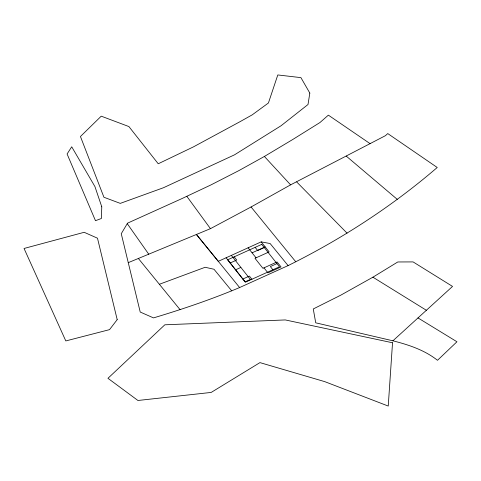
<?xml version="1.0" encoding="UTF-8"?>
<svg xmlns="http://www.w3.org/2000/svg" width="481" height="481" viewBox="0 0 481 481"><rect width="100%" height="100%" fill="white"/><g stroke="black" fill="none" stroke-linecap="round" stroke-linejoin="round"><path stroke-width="0.72" d="M392.905 340.807L452.537 286.417L413.089 261.911L397.787 261.971L372.907 277.188L340.698 295.214L313.269 308.958L315.722 322.817L392.905 340.807C408.664 344.805 424.597 350.06 437.5 360.305L456.95 341.763L417.989 317.923M370.105 143.663L328.373 115.145L319.955 122.535L292.797 139.466L264.388 156.457L238.835 170.635L210.756 185.011L181.938 198.587L127.537 223.16L121.26 233.724L140.218 312.043L153.517 317.893C182.684 309.175 211.55 299.338 239.622 287.542L288.101 265.602C341.564 239.123 391.991 206.421 437.235 167.49L387.752 133.568L385.455 135.66L290.596 184.854L251.07 206.974L210.45 228.661L128.253 262.656M288.101 265.602L270.13 243.536L261.171 241.871L218.296 261.315L196.416 234.469L239.622 287.542M252.074 252.82L265.169 246.891M230.122 263.011L236.724 260.023L234.199 256.836M264.273 247.559L257.672 250.541L255.152 247.354M235.636 269.793L240.873 267.424M242.815 279.046L249.411 276.058L251.936 279.245M276.96 263.594L270.364 266.576L272.883 269.769M138.36 258.471L159.373 284.277L205.14 267.274L213.991 269.252L231.734 290.873M372.907 277.188L426.37 310.281M346.248 156.097L397.258 199.35M296.693 181.938L347.041 233.135M264.388 156.457L290.596 184.854M251.07 206.974L295.737 261.742M159.373 284.277L180.074 309.674M261.207 241.883L269.138 251.906L254.996 258.303L262.927 268.326L277.068 261.929L281.03 266.937L267.941 272.865L263.973 267.851M248.112 247.811L256.042 257.828M231.355 255.399L250.391 279.449L245.154 281.824L226.118 257.768M186.796 196.284L210.45 228.661M127.243 223.653L148.731 254.19M101.768 206.794L101.389 218.488L95.478 220.695L67.093 153.98L71.717 146.795L94.919 186.568L101.768 206.794M392.532 342.767L388.239 406.054L324.711 381.625L259.95 362.614L211.177 392.43L137.927 400.481L107.954 378.306L164.833 324.801L285.299 319.937L392.532 342.767M309.824 93.092L308.008 104.515L281.072 125.745L234.457 154.858L163.468 187.728L120.274 203.379L103.938 197.264L80.447 136.514L101.232 116.174L128.896 126.563L158.237 163.774L193.38 146.909L239.929 121.735L252.218 114.851L268.422 102.988L277.796 74.946L300.926 77.633L309.824 93.092M117.202 319.625L109.536 329.641L65.807 340.939L24.05 248.467L84.175 232.299L97.481 238.191L117.202 319.625M261.748 244.366L227.603 259.824L245.334 282.233L279.485 266.781L261.748 244.366"/></g></svg>
